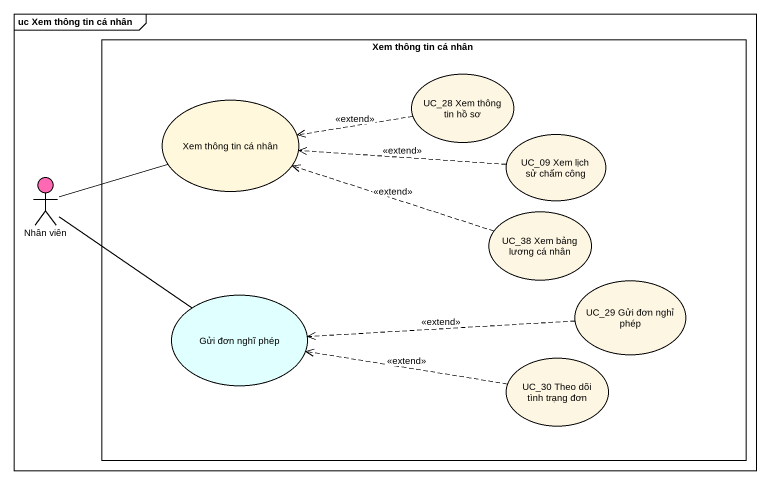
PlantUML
@startuml
mainframe uc Xem thông tin cá nhân
rectangle "Xem thông tin cá nhân" as Xem_thông_tin_cá_nhân {
  usecase "UC_28 Xem thông tin hồ sơ" as UC_28_Xem_thông_tin_hồ_sơ
  usecase "Xem thông tin cá nhân" as Xem_thông_tin_cá_nhân_2 #FFF8DC
  usecase "UC_09 Xem lịch sử chấm công" as UC_09_Xem_lịch_sử_chấm_công
  usecase "UC_38 Xem bảng lương cá nhân" as UC_38_Xem_bảng_lương_cá_nhân
  usecase "Gửi đơn nghĩ phép" as Gửi_đơn_nghĩ_phép #E0FFFF
  usecase "UC_29 Gửi đơn nghỉ phép" as UC_29_Gửi_đơn_nghỉ_phép
  usecase "UC_30 Theo dõi tình trạng đơn" as UC_30_Theo_dõi_tình_trạng
}
actor "Nhân viên" as Nhân_viên #FF69B4
UC_28_Xem_thông_tin_hồ_sơ .left.> Xem_thông_tin_cá_nhân_2 : <<extend>>
Xem_thông_tin_cá_nhân_2 -left- Nhân_viên
UC_09_Xem_lịch_sử_chấm_công .left.> Xem_thông_tin_cá_nhân_2 : <<extend>>
UC_38_Xem_bảng_lương_cá_nhân .left.> Xem_thông_tin_cá_nhân_2 : <<extend>>
Gửi_đơn_nghĩ_phép -up- Nhân_viên
UC_29_Gửi_đơn_nghỉ_phép .left.> Gửi_đơn_nghĩ_phép : <<extend>>
UC_30_Theo_dõi_tình_trạng .left.> Gửi_đơn_nghĩ_phép : <<extend>>
@enduml
